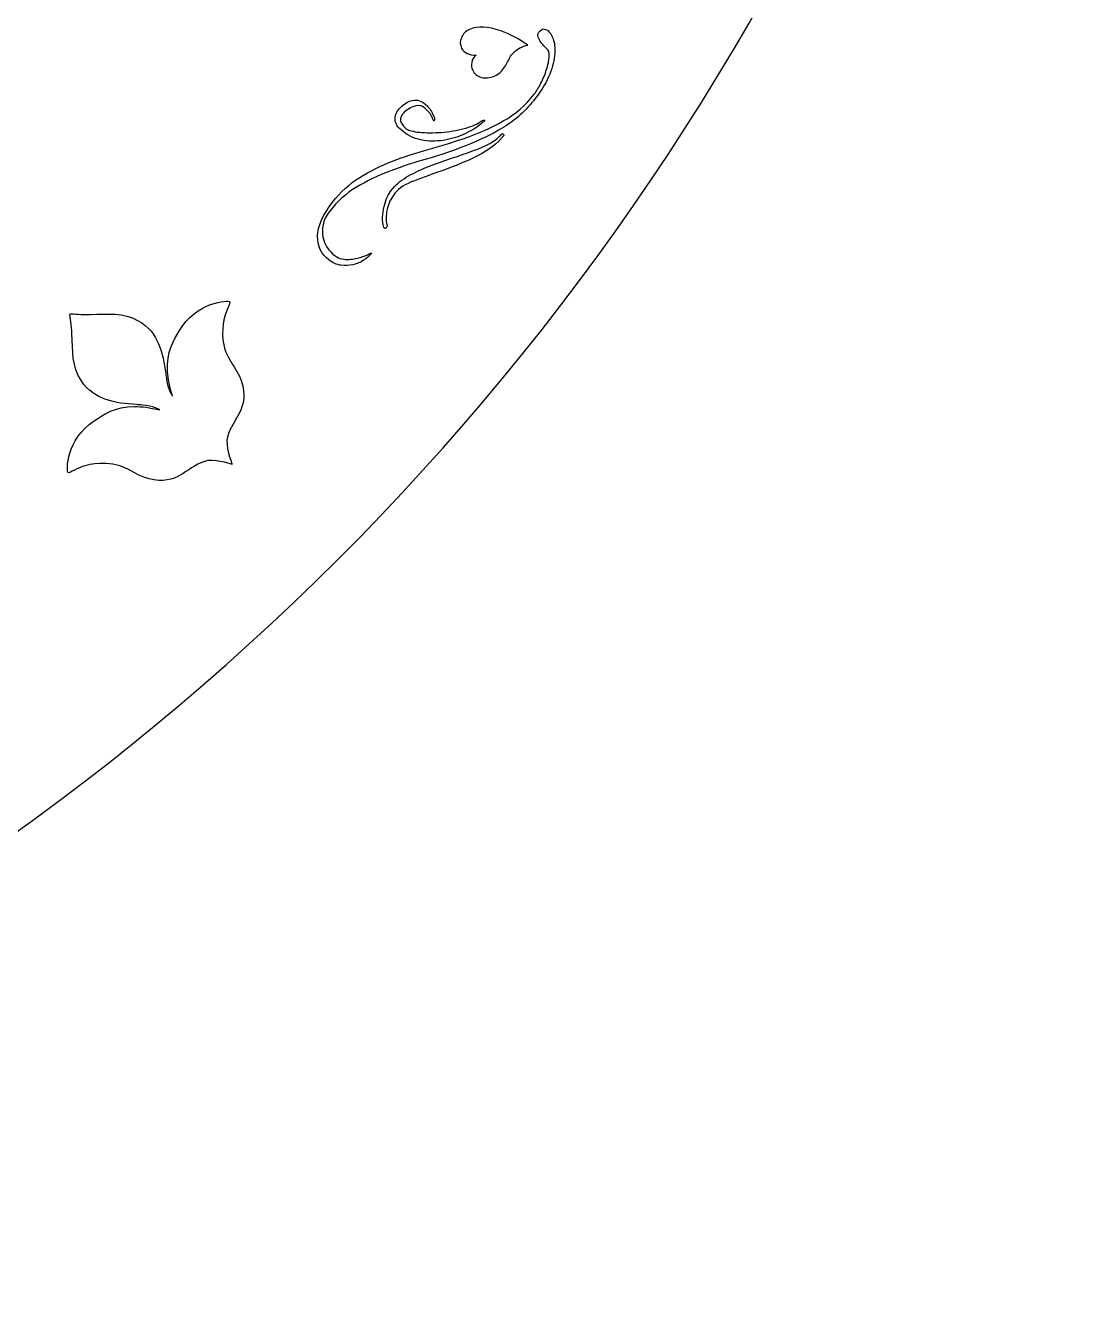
# Model space of a CAD drawing. Header units: centimetres. Extents: x -10.4 to 10.4, y -10.4 to 10.4.
# Drawn here: x 6.11 to 10.44, y -10.44 to -5.21 of the extents above; entities that cross this region are included whole.
import ezdxf

# ---------------------------------------------------------------- set-up
doc = ezdxf.new("R2010")
doc.units = ezdxf.units.CM
doc.header["$MEASUREMENT"] = 0
doc.layers.add('Camada 1', color=7, linetype='Continuous')

msp = doc.modelspace()

# ---------------------------------------------------------------- linework, layer by layer
at = {"layer": 'Camada 1'}
for points, knots in [([(-10.44189, 0), (-10.44189, 5.76691), (-5.76691, 10.44189), (0, 10.44189), (0, 10.44189), (5.76688, 10.44189), (10.44189, 5.76691), (10.44189, 0), (10.44189, 0), (10.44189, -5.76686), (5.76689, -10.44189), (0, -10.44189), (0, -10.44189), (-5.76691, -10.44189), (-10.44189, -5.76686), (-10.44189, 0)], [0, 0, 0, 0, 0.2, 0.2, 0.2, 0.2, 0.4, 0.4, 0.4, 0.4, 0.6, 0.6, 0.6, 0.6, 1, 1, 1, 1]), ([(8.18703, -5.50521), (8.21463, -5.46968), (8.23431, -5.43644), (8.24601, -5.40554), (8.24601, -5.40554), (8.25805, -5.3748), (8.26477, -5.34731), (8.26638, -5.3232), (8.26638, -5.3232), (8.26823, -5.2991), (8.2659, -5.27894), (8.25982, -5.26264), (8.25982, -5.26264), (8.25381, -5.24634), (8.24654, -5.23496), (8.23823, -5.22848), (8.23823, -5.22848), (8.2308, -5.22401), (8.22479, -5.2216), (8.21984, -5.2216), (8.21984, -5.2216), (8.21513, -5.22152), (8.20926, -5.22602), (8.20222, -5.23512), (8.20222, -5.23512), (8.1974, -5.2411), (8.19648, -5.24787), (8.19907, -5.25539), (8.19907, -5.25539), (8.20172, -5.26288), (8.20547, -5.26984), (8.21034, -5.27608), (8.21034, -5.27608), (8.21534, -5.28211), (8.22, -5.28783), (8.22487, -5.2927), (8.22487, -5.2927), (8.22953, -5.29757), (8.2322, -5.30027), (8.23299, -5.30082), (8.23299, -5.30082), (8.24127, -5.3073), (8.24498, -5.31868), (8.24389, -5.33474), (8.24389, -5.33474), (8.24281, -5.35101), (8.23923, -5.3684), (8.23309, -5.38734), (8.23309, -5.38734), (8.22695, -5.4061), (8.21931, -5.42473), (8.21004, -5.44301), (8.21004, -5.44301), (8.20065, -5.46119), (8.1916, -5.47592), (8.18276, -5.48738), (8.18276, -5.48738), (8.14746, -5.53273), (8.1055, -5.56927), (8.05682, -5.59692), (8.05682, -5.59692), (8.00819, -5.62452), (7.95485, -5.6483), (7.8973, -5.6677), (7.8973, -5.6677), (7.84954, -5.68408), (7.80052, -5.69913), (7.75027, -5.71281), (7.75027, -5.71281), (7.70024, -5.72673), (7.65171, -5.74279), (7.6048, -5.76086), (7.6048, -5.76086), (7.55807, -5.77909), (7.5136, -5.80126), (7.47148, -5.82738), (7.47148, -5.82738), (7.42936, -5.85349), (7.39248, -5.88704), (7.36078, -5.9279), (7.36078, -5.9279), (7.32022, -5.98016), (7.29974, -6.02635), (7.29934, -6.06673), (7.29934, -6.06673), (7.29886, -6.10705), (7.31432, -6.1392), (7.34532, -6.1633), (7.34532, -6.1633), (7.36125, -6.17566), (7.37763, -6.18299), (7.39466, -6.18523), (7.39466, -6.18523), (7.41167, -6.18756), (7.42789, -6.18687), (7.4435, -6.18314), (7.4435, -6.18314), (7.45911, -6.17952), (7.47353, -6.1734), (7.48687, -6.16494), (7.48687, -6.16494), (7.50005, -6.15645), (7.51034, -6.14772), (7.51735, -6.13859), (7.51735, -6.13859), (7.52082, -6.13404), (7.51817, -6.13425), (7.5097, -6.13899), (7.5097, -6.13899), (7.50113, -6.14386), (7.48882, -6.14865), (7.47306, -6.15344), (7.47306, -6.15344), (7.45729, -6.15815), (7.43978, -6.16085), (7.42041, -6.16156), (7.42041, -6.16156), (7.40094, -6.16233), (7.38252, -6.15584), (7.36516, -6.14238), (7.36516, -6.14238), (7.35611, -6.13526), (7.34738, -6.12555), (7.33891, -6.11288), (7.33891, -6.11288), (7.33055, -6.10029), (7.32475, -6.0864), (7.32145, -6.0711), (7.32145, -6.0711), (7.31804, -6.05581), (7.3182, -6.03903), (7.32166, -6.02041), (7.32166, -6.02041), (7.32523, -6.00189), (7.33386, -5.98347), (7.34801, -5.9654), (7.34801, -5.9654), (7.37918, -5.92532), (7.41585, -5.89248), (7.45792, -5.86705), (7.45792, -5.86705), (7.50015, -5.84157), (7.54576, -5.81961), (7.59455, -5.80117), (7.59455, -5.80117), (7.64345, -5.78278), (7.6943, -5.76617), (7.74706, -5.75116), (7.74706, -5.75116), (7.79971, -5.7364), (7.8517, -5.71864), (7.90306, -5.69777), (7.90306, -5.69777), (7.95653, -5.67737), (8.00739, -5.65266), (8.05612, -5.62369), (8.05612, -5.62369), (8.10461, -5.59467), (8.14835, -5.55519), (8.18703, -5.50521), (8.18703, -5.50521), (8.18703, -5.50521), (8.18703, -5.50521), (8.18703, -5.50521)], [0, 0, 0, 0, 0.0238095, 0.0238095, 0.0238095, 0.0238095, 0.047619, 0.047619, 0.047619, 0.047619, 0.0714286, 0.0714286, 0.0714286, 0.0714286, 0.0952381, 0.0952381, 0.0952381, 0.0952381, 0.1190476, 0.1190476, 0.1190476, 0.1190476, 0.1428571, 0.1428571, 0.1428571, 0.1428571, 0.1666667, 0.1666667, 0.1666667, 0.1666667, 0.1904762, 0.1904762, 0.1904762, 0.1904762, 0.2142857, 0.2142857, 0.2142857, 0.2142857, 0.2380952, 0.2380952, 0.2380952, 0.2380952, 0.2619048, 0.2619048, 0.2619048, 0.2619048, 0.2857143, 0.2857143, 0.2857143, 0.2857143, 0.3095238, 0.3095238, 0.3095238, 0.3095238, 0.3333333, 0.3333333, 0.3333333, 0.3333333, 0.3571429, 0.3571429, 0.3571429, 0.3571429, 0.3809524, 0.3809524, 0.3809524, 0.3809524, 0.4047619, 0.4047619, 0.4047619, 0.4047619, 0.4285714, 0.4285714, 0.4285714, 0.4285714, 0.452381, 0.452381, 0.452381, 0.452381, 0.4761905, 0.4761905, 0.4761905, 0.4761905, 0.5, 0.5, 0.5, 0.5, 0.5238095, 0.5238095, 0.5238095, 0.5238095, 0.547619, 0.547619, 0.547619, 0.547619, 0.5714286, 0.5714286, 0.5714286, 0.5714286, 0.5952381, 0.5952381, 0.5952381, 0.5952381, 0.6190476, 0.6190476, 0.6190476, 0.6190476, 0.6428571, 0.6428571, 0.6428571, 0.6428571, 0.6666667, 0.6666667, 0.6666667, 0.6666667, 0.6904762, 0.6904762, 0.6904762, 0.6904762, 0.7142857, 0.7142857, 0.7142857, 0.7142857, 0.7380952, 0.7380952, 0.7380952, 0.7380952, 0.7619048, 0.7619048, 0.7619048, 0.7619048, 0.7857143, 0.7857143, 0.7857143, 0.7857143, 0.8095238, 0.8095238, 0.8095238, 0.8095238, 0.8333333, 0.8333333, 0.8333333, 0.8333333, 0.8571429, 0.8571429, 0.8571429, 0.8571429, 0.8809524, 0.8809524, 0.8809524, 0.8809524, 0.9047619, 0.9047619, 0.9047619, 0.9047619, 0.9285714, 0.9285714, 0.9285714, 0.9285714, 0.952381, 0.952381, 0.952381, 0.952381, 1, 1, 1, 1]), ([(7.9194, -5.22377), (7.95274, -5.20932), (7.99504, -5.21126), (8.04637, -5.22956), (8.04637, -5.22956), (8.08204, -5.24237), (8.11865, -5.26155), (8.15628, -5.28713), (8.15628, -5.28713), (8.14739, -5.28943), (8.13937, -5.29221), (8.13178, -5.29546), (8.13178, -5.29546), (8.11247, -5.30385), (8.0973, -5.31655), (8.08635, -5.33316), (8.08635, -5.33316), (8.07823, -5.34792), (8.07024, -5.36266), (8.06227, -5.37727), (8.06227, -5.37727), (8.05174, -5.39389), (8.03737, -5.40616), (8.01906, -5.41413), (8.01906, -5.41413), (8.00096, -5.42194), (7.98382, -5.42355), (7.96739, -5.41895), (7.96739, -5.41895), (7.95091, -5.41421), (7.93913, -5.40464), (7.93183, -5.39011), (7.93183, -5.39011), (7.92683, -5.38016), (7.92553, -5.36958), (7.92776, -5.3582), (7.92776, -5.3582), (7.93025, -5.34592), (7.93649, -5.33603), (7.94668, -5.32862), (7.94668, -5.32862), (7.9167, -5.32923), (7.8967, -5.31965), (7.88688, -5.29981), (7.88688, -5.29981), (7.88016, -5.28645), (7.87974, -5.27248), (7.88564, -5.25769), (7.88564, -5.25769), (7.89175, -5.24224), (7.90297, -5.23087), (7.9194, -5.22377)], [0, 0, 0, 0, 0.0714286, 0.0714286, 0.0714286, 0.0714286, 0.1428571, 0.1428571, 0.1428571, 0.1428571, 0.2142857, 0.2142857, 0.2142857, 0.2142857, 0.2857143, 0.2857143, 0.2857143, 0.2857143, 0.3571429, 0.3571429, 0.3571429, 0.3571429, 0.4285714, 0.4285714, 0.4285714, 0.4285714, 0.5, 0.5, 0.5, 0.5, 0.5714286, 0.5714286, 0.5714286, 0.5714286, 0.6428571, 0.6428571, 0.6428571, 0.6428571, 0.7142857, 0.7142857, 0.7142857, 0.7142857, 0.7857143, 0.7857143, 0.7857143, 0.7857143, 0.8571429, 0.8571429, 0.8571429, 0.8571429, 1, 1, 1, 1]), ([(7.64635, -5.56932), (7.65622, -5.55643), (7.67011, -5.5463), (7.68794, -5.53897), (7.68794, -5.53897), (7.70588, -5.53156), (7.71961, -5.53172), (7.72953, -5.53937), (7.72953, -5.53937), (7.74998, -5.55522), (7.76205, -5.56927), (7.76607, -5.58131), (7.76607, -5.58131), (7.76993, -5.59353), (7.77279, -5.5984), (7.77454, -5.59621), (7.77454, -5.59621), (7.77856, -5.59089), (7.77621, -5.58023), (7.76737, -5.56433), (7.76737, -5.56433), (7.75864, -5.5484), (7.74845, -5.53597), (7.73718, -5.52716), (7.73718, -5.52716), (7.71749, -5.51195), (7.69786, -5.50787), (7.67831, -5.51504), (7.67831, -5.51504), (7.65873, -5.52237), (7.64156, -5.53544), (7.62674, -5.55428), (7.62674, -5.55428), (7.61806, -5.56563), (7.61433, -5.57878), (7.61547, -5.59368), (7.61547, -5.59368), (7.61671, -5.60852), (7.62706, -5.62358), (7.6468, -5.63895), (7.6468, -5.63895), (7.67336, -5.65935), (7.70178, -5.67186), (7.73237, -5.67618), (7.73237, -5.67618), (7.76296, -5.6806), (7.79336, -5.67983), (7.82333, -5.67393), (7.82333, -5.67393), (7.85331, -5.66814), (7.88156, -5.65864), (7.90829, -5.64535), (7.90829, -5.64535), (7.93496, -5.63223), (7.95671, -5.61754), (7.97388, -5.60172), (7.97388, -5.60172), (7.97774, -5.59987), (7.97983, -5.59754), (7.98023, -5.59484), (7.98023, -5.59484), (7.98044, -5.59206), (7.97682, -5.59251), (7.96912, -5.59622), (7.96912, -5.59622), (7.95171, -5.60937), (7.92777, -5.61979), (7.89734, -5.62781), (7.89734, -5.62781), (7.86681, -5.63569), (7.83559, -5.6408), (7.80344, -5.64326), (7.80344, -5.64326), (7.77135, -5.64551), (7.74206, -5.64543), (7.71549, -5.6431), (7.71549, -5.6431), (7.68882, -5.64056), (7.67027, -5.63522), (7.65964, -5.62704), (7.65964, -5.62704), (7.65358, -5.62225), (7.64718, -5.615), (7.64046, -5.60479), (7.64046, -5.60479), (7.63373, -5.59483), (7.63577, -5.58292), (7.64635, -5.56932), (7.64635, -5.56932), (7.64635, -5.56932), (7.64635, -5.56932), (7.64635, -5.56932)], [0, 0, 0, 0, 0.0416667, 0.0416667, 0.0416667, 0.0416667, 0.0833333, 0.0833333, 0.0833333, 0.0833333, 0.125, 0.125, 0.125, 0.125, 0.1666667, 0.1666667, 0.1666667, 0.1666667, 0.2083333, 0.2083333, 0.2083333, 0.2083333, 0.25, 0.25, 0.25, 0.25, 0.2916667, 0.2916667, 0.2916667, 0.2916667, 0.3333333, 0.3333333, 0.3333333, 0.3333333, 0.375, 0.375, 0.375, 0.375, 0.4166667, 0.4166667, 0.4166667, 0.4166667, 0.4583333, 0.4583333, 0.4583333, 0.4583333, 0.5, 0.5, 0.5, 0.5, 0.5416667, 0.5416667, 0.5416667, 0.5416667, 0.5833333, 0.5833333, 0.5833333, 0.5833333, 0.625, 0.625, 0.625, 0.625, 0.6666667, 0.6666667, 0.6666667, 0.6666667, 0.7083333, 0.7083333, 0.7083333, 0.7083333, 0.75, 0.75, 0.75, 0.75, 0.7916667, 0.7916667, 0.7916667, 0.7916667, 0.8333333, 0.8333333, 0.8333333, 0.8333333, 0.875, 0.875, 0.875, 0.875, 0.9166667, 0.9166667, 0.9166667, 0.9166667, 1, 1, 1, 1]), ([(7.58269, -6.02382), (7.57195, -5.9767), (7.58306, -5.93188), (7.61608, -5.88946), (7.61608, -5.88946), (7.63066, -5.87062), (7.65669, -5.85424), (7.69416, -5.84027), (7.69416, -5.84027), (7.73178, -5.8263), (7.77301, -5.81138), (7.81809, -5.79556), (7.81809, -5.79556), (7.86331, -5.77958), (7.90781, -5.76085), (7.95184, -5.73923), (7.95184, -5.73923), (7.99587, -5.71761), (8.03148, -5.6901), (8.05876, -5.65665), (8.05876, -5.65665), (8.05876, -5.65183), (8.05741, -5.64932), (8.05458, -5.649), (8.05458, -5.649), (8.0518, -5.6486), (8.0491, -5.6503), (8.04601, -5.65408), (8.04601, -5.65408), (8.03355, -5.66853), (8.01614, -5.68141), (7.9937, -5.69239), (7.9937, -5.69239), (7.97103, -5.70353), (7.94594, -5.71401), (7.91816, -5.72398), (7.91816, -5.72398), (7.89051, -5.73395), (7.86117, -5.7439), (7.83032, -5.75396), (7.83032, -5.75396), (7.79952, -5.76409), (7.76976, -5.77481), (7.74134, -5.78672), (7.74134, -5.78672), (7.71266, -5.79836), (7.68609, -5.8118), (7.6613, -5.82643), (7.6613, -5.82643), (7.63648, -5.84119), (7.61619, -5.85879), (7.60037, -5.87919), (7.60037, -5.87919), (7.59447, -5.88676), (7.58883, -5.89631), (7.58352, -5.908), (7.58352, -5.908), (7.5781, -5.91959), (7.57376, -5.93218), (7.5704, -5.94594), (7.5704, -5.94594), (7.56699, -5.95975), (7.56503, -5.97399), (7.56439, -5.98872), (7.56439, -5.98872), (7.56386, -6.00343), (7.5659, -6.0174), (7.57029, -6.03052), (7.57029, -6.03052), (7.57283, -6.03483), (7.5754, -6.03631), (7.57794, -6.03467), (7.57794, -6.03467), (7.58042, -6.03295), (7.58206, -6.0293), (7.58269, -6.02382), (7.58269, -6.02382), (7.58269, -6.02382), (7.58269, -6.02382), (7.58269, -6.02382)], [0, 0, 0, 0, 0.047619, 0.047619, 0.047619, 0.047619, 0.0952381, 0.0952381, 0.0952381, 0.0952381, 0.1428571, 0.1428571, 0.1428571, 0.1428571, 0.1904762, 0.1904762, 0.1904762, 0.1904762, 0.2380952, 0.2380952, 0.2380952, 0.2380952, 0.2857143, 0.2857143, 0.2857143, 0.2857143, 0.3333333, 0.3333333, 0.3333333, 0.3333333, 0.3809524, 0.3809524, 0.3809524, 0.3809524, 0.4285714, 0.4285714, 0.4285714, 0.4285714, 0.4761905, 0.4761905, 0.4761905, 0.4761905, 0.5238095, 0.5238095, 0.5238095, 0.5238095, 0.5714286, 0.5714286, 0.5714286, 0.5714286, 0.6190476, 0.6190476, 0.6190476, 0.6190476, 0.6666667, 0.6666667, 0.6666667, 0.6666667, 0.7142857, 0.7142857, 0.7142857, 0.7142857, 0.7619048, 0.7619048, 0.7619048, 0.7619048, 0.8095238, 0.8095238, 0.8095238, 0.8095238, 0.8571429, 0.8571429, 0.8571429, 0.8571429, 0.9047619, 0.9047619, 0.9047619, 0.9047619, 1, 1, 1, 1]), ([(6.73619, -6.45142), (6.71164, -6.49314), (6.68274, -6.53765), (6.68809, -6.61845), (6.68809, -6.61845), (6.68994, -6.64703), (6.69595, -6.6801), (6.70841, -6.71947), (6.70841, -6.71947), (6.70852, -6.71979), (6.69079, -6.69539), (6.68391, -6.65049), (6.68391, -6.65049), (6.68283, -6.64253), (6.68185, -6.63456), (6.68066, -6.62631), (6.68066, -6.62631), (6.66907, -6.54389), (6.65068, -6.45727), (6.56869, -6.41131), (6.56869, -6.41131), (6.50694, -6.37649), (6.44291, -6.38382), (6.37303, -6.38607), (6.37303, -6.38607), (6.34207, -6.387), (6.29757, -6.38342), (6.29511, -6.38266), (6.29511, -6.38266), (6.29228, -6.3815), (6.2886, -6.38523), (6.28984, -6.38822), (6.28984, -6.38822), (6.29061, -6.39116), (6.29712, -6.4345), (6.29825, -6.465), (6.29825, -6.465), (6.30058, -6.53429), (6.29748, -6.59795), (6.33648, -6.65693), (6.33648, -6.65693), (6.38826, -6.73493), (6.47658, -6.74739), (6.56056, -6.75334), (6.56056, -6.75334), (6.56887, -6.75403), (6.5771, -6.7545), (6.58506, -6.75498), (6.58506, -6.75498), (6.63081, -6.7589), (6.65652, -6.77482), (6.65637, -6.77474), (6.65637, -6.77474), (6.6157, -6.765), (6.58194, -6.76122), (6.55308, -6.76122), (6.55308, -6.76122), (6.47132, -6.76122), (6.42843, -6.79273), (6.38798, -6.81977), (6.38798, -6.81977), (6.27527, -6.89441), (6.27363, -7.02551), (6.28307, -7.0307), (6.28307, -7.0307), (6.28685, -7.03263), (6.29445, -7.0276), (6.30802, -7.02033), (6.30802, -7.02033), (6.33096, -7.00861), (6.37044, -6.99112), (6.43711, -6.99292), (6.43711, -6.99292), (6.51535, -6.99469), (6.55173, -7.04174), (6.61301, -7.05629), (6.61301, -7.05629), (6.72887, -7.0837), (6.7593, -7.01168), (6.83844, -6.98467), (6.83844, -6.98467), (6.87249, -6.97292), (6.9439, -6.99433), (6.94747, -6.99602), (6.94747, -6.99602), (6.95035, -6.99742), (6.95223, -6.99602), (6.9503, -6.99287), (6.9503, -6.99287), (6.94839, -6.98946), (6.92223, -6.92024), (6.93175, -6.88587), (6.93175, -6.88587), (6.95408, -6.80591), (7.02446, -6.77115), (6.98932, -6.65849), (6.98932, -6.65849), (6.97061, -6.59893), (6.92085, -6.56586), (6.91378, -6.48892), (6.91378, -6.48892), (6.90772, -6.42304), (6.92272, -6.38293), (6.93325, -6.35938), (6.93325, -6.35938), (6.93949, -6.34549), (6.9442, -6.3376), (6.94188, -6.33406), (6.94188, -6.33406), (6.93611, -6.32497), (6.80418, -6.33516), (6.73619, -6.45142)], [0, 0, 0, 0, 0.0344828, 0.0344828, 0.0344828, 0.0344828, 0.0689655, 0.0689655, 0.0689655, 0.0689655, 0.1034483, 0.1034483, 0.1034483, 0.1034483, 0.137931, 0.137931, 0.137931, 0.137931, 0.1724138, 0.1724138, 0.1724138, 0.1724138, 0.2068966, 0.2068966, 0.2068966, 0.2068966, 0.2413793, 0.2413793, 0.2413793, 0.2413793, 0.2758621, 0.2758621, 0.2758621, 0.2758621, 0.3103448, 0.3103448, 0.3103448, 0.3103448, 0.3448276, 0.3448276, 0.3448276, 0.3448276, 0.3793103, 0.3793103, 0.3793103, 0.3793103, 0.4137931, 0.4137931, 0.4137931, 0.4137931, 0.4482759, 0.4482759, 0.4482759, 0.4482759, 0.4827586, 0.4827586, 0.4827586, 0.4827586, 0.5172414, 0.5172414, 0.5172414, 0.5172414, 0.5517241, 0.5517241, 0.5517241, 0.5517241, 0.5862069, 0.5862069, 0.5862069, 0.5862069, 0.6206897, 0.6206897, 0.6206897, 0.6206897, 0.6551724, 0.6551724, 0.6551724, 0.6551724, 0.6896552, 0.6896552, 0.6896552, 0.6896552, 0.7241379, 0.7241379, 0.7241379, 0.7241379, 0.7586207, 0.7586207, 0.7586207, 0.7586207, 0.7931034, 0.7931034, 0.7931034, 0.7931034, 0.8275862, 0.8275862, 0.8275862, 0.8275862, 0.862069, 0.862069, 0.862069, 0.862069, 0.8965517, 0.8965517, 0.8965517, 0.8965517, 0.9310345, 0.9310345, 0.9310345, 0.9310345, 1, 1, 1, 1])]:
    msp.add_open_spline(points, degree=3, knots=knots, dxfattribs=at)

doc.saveas('drawing.dxf')
